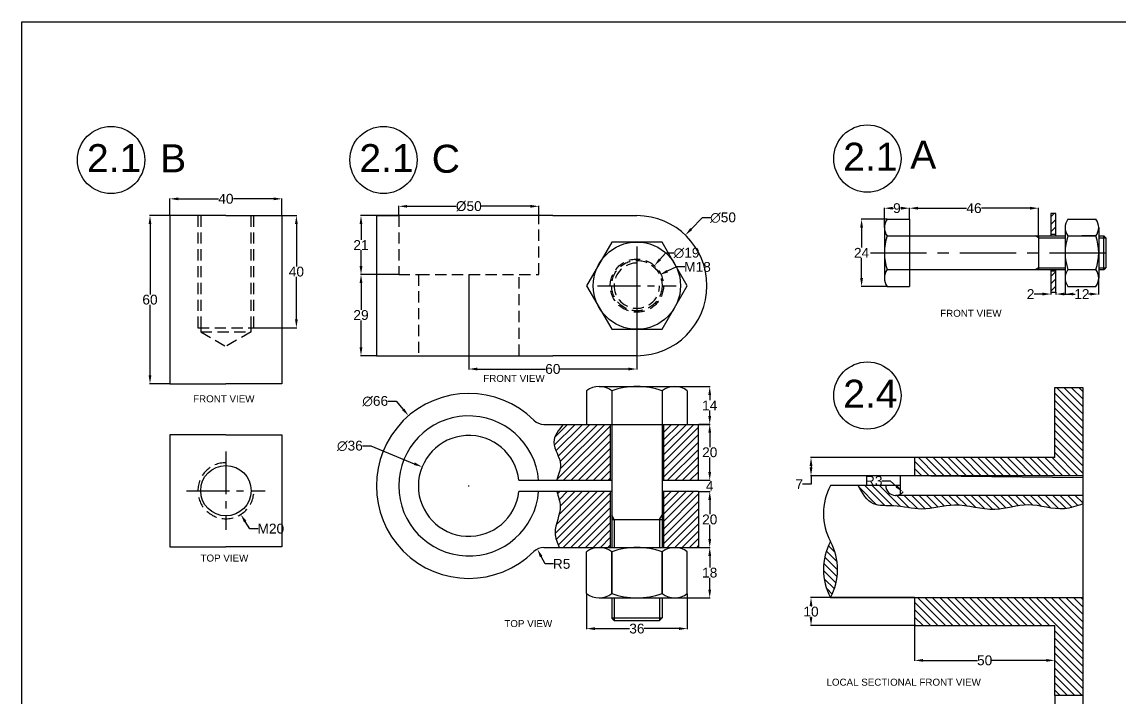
# Model space of a CAD drawing. Header units: inches. Extents: x 0 to 2841, y -1 to 568.
# Drawn here: x 1159.3 to 1550.9, y 223.2 to 464.3 of the extents above; entities that cross this region are included whole.
import ezdxf

# ---------------------------------------------------------------- set-up
doc = ezdxf.new("R2010")
doc.units = ezdxf.units.IN
doc.header["$LTSCALE"] = 8
doc.header["$MEASUREMENT"] = 0
for name, pattern in [('CENTER2', [28.575, 19.05, -3.175, 3.175, -3.175]), ('CENTERX2', [4, 2.5, -0.5, 0.5, -0.5]), ('DASHED', [0.75, 0.5, -0.25])]:
    doc.linetypes.add(name, pattern=pattern)
doc.styles.get("Standard").update_dxf_attribs({"font": 'arial.ttf'})
doc.dimstyles.get("Standard").update_dxf_attribs({"dimtxt": 3.5, "dimasz": 3, "dimexe": 0.18, "dimexo": 0.0625, "dimgap": 0.09, "dimtad": 0, "dimtih": 1, "dimtoh": 1, "dimdec": 0, "dimzin": 0, "dimdsep": 46, "dimtxsty": 'Standard', "dimcen": 0.09, "dimclrd": 3, "dimclre": 3, "dimclrt": 3, "dimadec": 0, "dimazin": 0, "dimtfac": 1, "dimtdec": 0, "dimtofl": 0, "dimtmove": 0, "dimatfit": 3, "dimfxl": 1, "dimtolj": 1, "dimtzin": 0, "dimarcsym": 0})
pattern_1 = [(135, (-341.2384, 26.4463), (-1.3258252, -1.3258252), [])]

# ---------------------------------------------------------------- blocks, each defined once
blk = doc.blocks.new('*D142')
at = {"color": 3, "linetype": 'Continuous', "lineweight": -2, "transparency": 16777216}
for p, q in [((1468.05, 393.82), (1458.77, 393.82)), ((1458.95, 390.82), (1458.95, 383.67)), ((1458.95, 372.82), (1458.95, 379.98)), ((1468.05, 369.82), (1458.77, 369.82))]:
    blk.add_line(p, q, dxfattribs=at)
at = {"color": 3, "linetype": 'Continuous', "transparency": 16777216}
for points in [[(1458.45, 390.82), (1459.45, 390.82), (1458.95, 393.82)], [(1458.45, 372.82), (1459.45, 372.82), (1458.95, 369.82)]]:
    blk.add_solid(points, dxfattribs=at)
at = {"layer": 'Defpoints', "color": 0, "linetype": 'Continuous', "transparency": 16777216}
for p in [(1468.11, 393.82), (1458.95, 369.82), (1468.11, 369.82)]:
    blk.add_point(p, dxfattribs=at)
at = {"color": 3, "linetype": 'Continuous', "transparency": 16777216, "insert": (1458.95, 381.82), "char_height": 3.5, "attachment_point": 5}
blk.add_mtext('\\A1;24', dxfattribs=at)
blk = doc.blocks.new('*D143')
at = {"color": 3, "linetype": 'Continuous', "lineweight": -2, "transparency": 16777216}
for p, q in [((1467.08, 390.89), (1467.08, 397.93)), ((1470.08, 397.75), (1470.34, 397.75)), ((1473.08, 397.75), (1472.82, 397.75)), ((1476.08, 393.89), (1476.08, 397.93))]:
    blk.add_line(p, q, dxfattribs=at)
at = {"color": 3, "linetype": 'Continuous', "transparency": 16777216}
for points in [[(1470.08, 398.25), (1470.08, 397.25), (1467.08, 397.75)], [(1473.08, 398.25), (1473.08, 397.25), (1476.08, 397.75)]]:
    blk.add_solid(points, dxfattribs=at)
at = {"layer": 'Defpoints', "color": 0, "linetype": 'Continuous', "transparency": 16777216}
for p in [(1476.08, 397.75), (1476.08, 393.82), (1467.08, 390.82)]:
    blk.add_point(p, dxfattribs=at)
at = {"color": 3, "linetype": 'Continuous', "transparency": 16777216, "insert": (1471.58, 397.75), "char_height": 3.5, "attachment_point": 5}
blk.add_mtext('\\A1;9', dxfattribs=at)
blk = doc.blocks.new('*D144')
at = {"color": 3, "linetype": 'Continuous', "lineweight": -2, "transparency": 16777216}
for p, q in [((1476.08, 393.89), (1476.08, 397.93)), ((1479.08, 397.75), (1496.41, 397.75)), ((1519.08, 397.75), (1501.75, 397.75)), ((1522.08, 387.89), (1522.08, 397.93))]:
    blk.add_line(p, q, dxfattribs=at)
at = {"color": 3, "linetype": 'Continuous', "transparency": 16777216}
for points in [[(1479.08, 398.25), (1479.08, 397.25), (1476.08, 397.75)], [(1519.08, 398.25), (1519.08, 397.25), (1522.08, 397.75)]]:
    blk.add_solid(points, dxfattribs=at)
at = {"layer": 'Defpoints', "color": 0, "linetype": 'Continuous', "transparency": 16777216}
for p in [(1522.08, 397.75), (1476.08, 393.82), (1522.08, 387.82)]:
    blk.add_point(p, dxfattribs=at)
at = {"color": 3, "linetype": 'Continuous', "transparency": 16777216, "insert": (1499.08, 397.75), "char_height": 3.5, "attachment_point": 5}
blk.add_mtext('\\A1;46', dxfattribs=at)
blk = doc.blocks.new('*D148')
at = {"color": 3, "linetype": 'Continuous', "lineweight": -2, "transparency": 16777216}
for p, q in [((1212.05, 395.15), (1212.05, 401.27)), ((1215.05, 401.09), (1229.38, 401.09)), ((1249.05, 401.09), (1234.71, 401.09)), ((1252.05, 395.15), (1252.05, 401.27))]:
    blk.add_line(p, q, dxfattribs=at)
at = {"color": 3, "linetype": 'Continuous', "transparency": 16777216}
for points in [[(1215.05, 401.59), (1215.05, 400.59), (1212.05, 401.09)], [(1249.05, 401.59), (1249.05, 400.59), (1252.05, 401.09)]]:
    blk.add_solid(points, dxfattribs=at)
at = {"layer": 'Defpoints', "color": 0, "linetype": 'Continuous', "transparency": 16777216}
for p in [(1252.05, 401.09), (1212.05, 395.09), (1252.05, 395.09)]:
    blk.add_point(p, dxfattribs=at)
at = {"color": 3, "linetype": 'Continuous', "transparency": 16777216, "insert": (1232.05, 401.09), "char_height": 3.5, "attachment_point": 5}
blk.add_mtext('\\A1;40', dxfattribs=at)
blk = doc.blocks.new('*D149')
at = {"color": 3, "linetype": 'Continuous', "lineweight": -2, "transparency": 16777216}
for p, q in [((1211.98, 395.09), (1204.78, 395.09)), ((1204.96, 392.09), (1204.96, 366.97)), ((1204.96, 338.09), (1204.96, 363.21)), ((1211.98, 335.09), (1204.78, 335.09))]:
    blk.add_line(p, q, dxfattribs=at)
at = {"color": 3, "linetype": 'Continuous', "transparency": 16777216}
for points in [[(1204.46, 392.09), (1205.46, 392.09), (1204.96, 395.09)], [(1204.46, 338.09), (1205.46, 338.09), (1204.96, 335.09)]]:
    blk.add_solid(points, dxfattribs=at)
at = {"layer": 'Defpoints', "color": 0, "linetype": 'Continuous', "transparency": 16777216}
for p in [(1212.05, 395.09), (1204.96, 335.09), (1212.05, 335.09)]:
    blk.add_point(p, dxfattribs=at)
at = {"color": 3, "linetype": 'Continuous', "transparency": 16777216, "insert": (1204.96, 365.09), "char_height": 3.5, "attachment_point": 5}
blk.add_mtext('\\A1;60', dxfattribs=at)
blk = doc.blocks.new('*D150')
at = {"color": 3, "linetype": 'Continuous', "lineweight": -2, "transparency": 16777216}
for p, q in [((1242.11, 395.09), (1257.39, 395.09)), ((1257.21, 392.09), (1257.21, 376.97)), ((1257.21, 358.09), (1257.21, 373.21)), ((1242.11, 355.09), (1257.39, 355.09))]:
    blk.add_line(p, q, dxfattribs=at)
at = {"color": 3, "linetype": 'Continuous', "transparency": 16777216}
for points in [[(1256.71, 392.09), (1257.71, 392.09), (1257.21, 395.09)], [(1256.71, 358.09), (1257.71, 358.09), (1257.21, 355.09)]]:
    blk.add_solid(points, dxfattribs=at)
at = {"layer": 'Defpoints', "color": 0, "linetype": 'Continuous', "transparency": 16777216}
for p in [(1242.05, 395.09), (1257.21, 395.09), (1242.05, 355.09)]:
    blk.add_point(p, dxfattribs=at)
at = {"color": 3, "linetype": 'Continuous', "transparency": 16777216, "insert": (1257.21, 375.09), "char_height": 3.5, "attachment_point": 5}
blk.add_mtext('\\A1;40', dxfattribs=at)
blk = doc.blocks.new('*D151')
at = {"color": 3, "linetype": 'Continuous', "lineweight": -2, "transparency": 16777216}
for p, q in [((1523.53, 367.09), (1520.53, 367.09)), ((1526.53, 367.76), (1526.53, 366.91)), ((1528.33, 367.76), (1528.33, 366.91)), ((1531.33, 367.09), (1534.33, 367.09))]:
    blk.add_line(p, q, dxfattribs=at)
at = {"color": 3, "linetype": 'Continuous', "transparency": 16777216}
for points in [[(1523.53, 367.59), (1523.53, 366.59), (1526.53, 367.09)], [(1531.33, 367.59), (1531.33, 366.59), (1528.33, 367.09)]]:
    blk.add_solid(points, dxfattribs=at)
at = {"layer": 'Defpoints', "color": 0, "linetype": 'Continuous', "transparency": 16777216}
for p in [(1526.53, 367.82), (1526.53, 367.09), (1528.33, 367.82)]:
    blk.add_point(p, dxfattribs=at)
at = {"color": 3, "linetype": 'Continuous', "transparency": 16777216, "insert": (1519.29, 367.09), "char_height": 3.5, "attachment_point": 5}
blk.add_mtext('\\A1;2', dxfattribs=at)
blk = doc.blocks.new('*D152')
at = {"color": 3, "linetype": 'Continuous', "lineweight": -2, "transparency": 16777216}
for p, q in [((1531.58, 372.76), (1531.58, 366.91)), ((1543.58, 372.76), (1543.58, 366.91)), ((1534.58, 367.09), (1535.17, 367.09)), ((1540.58, 367.09), (1540, 367.09))]:
    blk.add_line(p, q, dxfattribs=at)
at = {"color": 3, "linetype": 'Continuous', "transparency": 16777216}
for points in [[(1534.58, 367.59), (1534.58, 366.59), (1531.58, 367.09)], [(1540.58, 367.59), (1540.58, 366.59), (1543.58, 367.09)]]:
    blk.add_solid(points, dxfattribs=at)
at = {"layer": 'Defpoints', "color": 0, "linetype": 'Continuous', "transparency": 16777216}
for p in [(1531.58, 372.82), (1543.58, 372.82), (1543.58, 367.09)]:
    blk.add_point(p, dxfattribs=at)
at = {"color": 3, "linetype": 'Continuous', "transparency": 16777216, "insert": (1537.58, 367.09), "char_height": 3.5, "attachment_point": 5}
blk.add_mtext('\\A1;12', dxfattribs=at)
blk = doc.blocks.new('*D153')
at = {"color": 3, "linetype": 'Continuous', "lineweight": -2, "transparency": 16777216}
for p, q in [((1388.96, 381.75), (1386.99, 379.49)), ((1391.96, 381.75), (1388.96, 381.75)), ((1378.66, 370.09), (1378.84, 370.09)), ((1378.75, 370), (1378.75, 370.18))]:
    blk.add_line(p, q, dxfattribs=at)
at = {"color": 3, "linetype": 'Continuous', "transparency": 16777216}
blk.add_solid([(1386.61, 379.82), (1387.36, 379.16), (1385.01, 377.23)], dxfattribs=at)
at = {"layer": 'Defpoints', "color": 0, "linetype": 'Continuous', "transparency": 16777216}
for p in [(1385.01, 377.23), (1372.49, 362.94)]:
    blk.add_point(p, dxfattribs=at)
at = {"color": 3, "linetype": 'Continuous', "transparency": 16777216, "insert": (1396.47, 381.75), "char_height": 3.5, "attachment_point": 5}
blk.add_mtext('\\A1;∅19', dxfattribs=at)
blk = doc.blocks.new('*D154')
at = {"color": 3, "linetype": 'Continuous', "lineweight": -2, "transparency": 16777216}
for p, q in [((1392.84, 376.77), (1389.59, 375.23)), ((1395.84, 376.77), (1392.84, 376.77)), ((1378.66, 370.09), (1378.84, 370.09)), ((1378.75, 370), (1378.75, 370.18))]:
    blk.add_line(p, q, dxfattribs=at)
at = {"color": 3, "linetype": 'Continuous', "transparency": 16777216}
blk.add_solid([(1389.38, 375.68), (1389.81, 374.78), (1386.88, 373.94)], dxfattribs=at)
at = {"layer": 'Defpoints', "color": 0, "linetype": 'Continuous', "transparency": 16777216}
for p in [(1386.88, 373.94), (1370.62, 366.23)]:
    blk.add_point(p, dxfattribs=at)
at = {"color": 3, "linetype": 'Continuous', "transparency": 16777216, "insert": (1400.39, 376.77), "char_height": 3.5, "attachment_point": 5}
blk.add_mtext('\\A1;M18', dxfattribs=at)
blk = doc.blocks.new('*D155')
at = {"color": 3, "linetype": 'Continuous', "lineweight": -2, "transparency": 16777216}
for p, q in [((1289.84, 328.82), (1292.84, 328.82)), ((1292.84, 328.82), (1295.33, 325.92)), ((1318.66, 298.59), (1318.84, 298.59)), ((1318.75, 298.5), (1318.75, 298.68))]:
    blk.add_line(p, q, dxfattribs=at)
at = {"color": 3, "linetype": 'Continuous', "transparency": 16777216}
blk.add_solid([(1295.71, 326.25), (1294.95, 325.6), (1297.28, 323.65)], dxfattribs=at)
at = {"layer": 'Defpoints', "color": 0, "linetype": 'Continuous', "transparency": 16777216}
for p in [(1297.28, 323.65), (1340.22, 273.53)]:
    blk.add_point(p, dxfattribs=at)
at = {"color": 3, "linetype": 'Continuous', "transparency": 16777216, "insert": (1285.34, 328.82), "char_height": 3.5, "attachment_point": 5}
blk.add_mtext('\\A1;∅66', dxfattribs=at)
blk = doc.blocks.new('*D156')
at = {"color": 3, "linetype": 'Continuous', "lineweight": -2, "transparency": 16777216}
for p, q in [((1280.8, 312.86), (1283.8, 312.86)), ((1283.8, 312.86), (1299.31, 306.53)), ((1318.66, 298.59), (1318.84, 298.59)), ((1318.75, 298.5), (1318.75, 298.68))]:
    blk.add_line(p, q, dxfattribs=at)
at = {"color": 3, "linetype": 'Continuous', "transparency": 16777216}
blk.add_solid([(1299.5, 306.99), (1299.12, 306.06), (1302.09, 305.39)], dxfattribs=at)
at = {"layer": 'Defpoints', "color": 0, "linetype": 'Continuous', "transparency": 16777216}
for p in [(1302.09, 305.39), (1335.42, 291.78)]:
    blk.add_point(p, dxfattribs=at)
at = {"color": 3, "linetype": 'Continuous', "transparency": 16777216, "insert": (1276.3, 312.86), "char_height": 3.5, "attachment_point": 5}
blk.add_mtext('\\A1;∅36', dxfattribs=at)
blk = doc.blocks.new('*D157')
at = {"color": 3, "linetype": 'Continuous', "lineweight": -2, "transparency": 16777216}
for p, q in [((1360.75, 260.08), (1360.75, 247.45)), ((1396.75, 260.08), (1396.75, 247.45)), ((1363.75, 247.63), (1376.16, 247.63)), ((1393.75, 247.63), (1381.35, 247.63))]:
    blk.add_line(p, q, dxfattribs=at)
at = {"color": 3, "linetype": 'Continuous', "transparency": 16777216}
for points in [[(1363.75, 248.13), (1363.75, 247.13), (1360.75, 247.63)], [(1393.75, 248.13), (1393.75, 247.13), (1396.75, 247.63)]]:
    blk.add_solid(points, dxfattribs=at)
at = {"layer": 'Defpoints', "color": 0, "linetype": 'Continuous', "transparency": 16777216}
for p in [(1360.75, 260.15), (1396.75, 260.15), (1396.75, 247.63)]:
    blk.add_point(p, dxfattribs=at)
at = {"color": 3, "linetype": 'Continuous', "transparency": 16777216, "insert": (1378.75, 247.63), "char_height": 3.5, "attachment_point": 5}
blk.add_mtext('\\A1;36', dxfattribs=at)
blk = doc.blocks.new('*D158')
at = {"color": 3, "linetype": 'Continuous', "lineweight": -2, "transparency": 16777216}
for p, q in [((1392.31, 276.6), (1404.93, 276.6)), ((1404.75, 273.6), (1404.75, 269.48)), ((1404.75, 261.6), (1404.75, 265.73)), ((1392.31, 258.6), (1404.93, 258.6))]:
    blk.add_line(p, q, dxfattribs=at)
at = {"color": 3, "linetype": 'Continuous', "transparency": 16777216}
for points in [[(1404.25, 273.6), (1405.25, 273.6), (1404.75, 276.6)], [(1404.25, 261.6), (1405.25, 261.6), (1404.75, 258.6)]]:
    blk.add_solid(points, dxfattribs=at)
at = {"layer": 'Defpoints', "color": 0, "linetype": 'Continuous', "transparency": 16777216}
for p in [(1392.25, 276.6), (1404.75, 276.6), (1392.25, 258.6)]:
    blk.add_point(p, dxfattribs=at)
at = {"color": 3, "linetype": 'Continuous', "transparency": 16777216, "insert": (1404.75, 267.6), "char_height": 3.5, "attachment_point": 5}
blk.add_mtext('\\A1;18', dxfattribs=at)
blk = doc.blocks.new('*D159')
at = {"color": 3, "linetype": 'Continuous', "lineweight": -2, "transparency": 16777216}
for p, q in [((1400.81, 296.59), (1404.93, 296.59)), ((1404.75, 293.59), (1404.75, 288.47)), ((1404.75, 279.6), (1404.75, 284.72)), ((1400.81, 276.6), (1404.93, 276.6))]:
    blk.add_line(p, q, dxfattribs=at)
at = {"color": 3, "linetype": 'Continuous', "transparency": 16777216}
for points in [[(1404.25, 293.59), (1405.25, 293.59), (1404.75, 296.59)], [(1404.25, 279.6), (1405.25, 279.6), (1404.75, 276.6)]]:
    blk.add_solid(points, dxfattribs=at)
at = {"layer": 'Defpoints', "color": 0, "linetype": 'Continuous', "transparency": 16777216}
for p in [(1400.75, 296.59), (1400.75, 276.6), (1404.75, 276.6)]:
    blk.add_point(p, dxfattribs=at)
at = {"color": 3, "linetype": 'Continuous', "transparency": 16777216, "insert": (1404.75, 286.6), "char_height": 3.5, "attachment_point": 5}
blk.add_mtext('\\A1;20', dxfattribs=at)
blk = doc.blocks.new('*D160')
at = {"color": 3, "linetype": 'Continuous', "lineweight": -2, "transparency": 16777216}
for p, q in [((1400.81, 320.59), (1404.93, 320.59)), ((1404.75, 317.59), (1404.75, 312.47)), ((1404.75, 303.59), (1404.75, 308.71)), ((1400.81, 300.59), (1404.93, 300.59))]:
    blk.add_line(p, q, dxfattribs=at)
at = {"color": 3, "linetype": 'Continuous', "transparency": 16777216}
for points in [[(1404.25, 317.59), (1405.25, 317.59), (1404.75, 320.59)], [(1404.25, 303.59), (1405.25, 303.59), (1404.75, 300.59)]]:
    blk.add_solid(points, dxfattribs=at)
at = {"layer": 'Defpoints', "color": 0, "linetype": 'Continuous', "transparency": 16777216}
for p in [(1400.75, 320.59), (1404.75, 320.59), (1400.75, 300.59)]:
    blk.add_point(p, dxfattribs=at)
at = {"color": 3, "linetype": 'Continuous', "transparency": 16777216, "insert": (1404.75, 310.59), "char_height": 3.5, "attachment_point": 5}
blk.add_mtext('\\A1;20', dxfattribs=at)
blk = doc.blocks.new('*D161')
at = {"color": 3, "linetype": 'Continuous', "lineweight": -2, "transparency": 16777216}
for p, q in [((1392.31, 334.07), (1404.93, 334.07)), ((1404.75, 331.07), (1404.75, 329.17)), ((1404.75, 323.57), (1404.75, 325.48)), ((1396.81, 320.57), (1404.93, 320.57))]:
    blk.add_line(p, q, dxfattribs=at)
at = {"color": 3, "linetype": 'Continuous', "transparency": 16777216}
for points in [[(1404.25, 331.07), (1405.25, 331.07), (1404.75, 334.07)], [(1404.25, 323.57), (1405.25, 323.57), (1404.75, 320.57)]]:
    blk.add_solid(points, dxfattribs=at)
at = {"layer": 'Defpoints', "color": 0, "linetype": 'Continuous', "transparency": 16777216}
for p in [(1392.25, 334.07), (1396.75, 320.57), (1404.75, 320.57)]:
    blk.add_point(p, dxfattribs=at)
at = {"color": 3, "linetype": 'Continuous', "transparency": 16777216, "insert": (1404.75, 327.32), "char_height": 3.5, "attachment_point": 5}
blk.add_mtext('\\A1;14', dxfattribs=at)
blk = doc.blocks.new('*D162')
at = {"color": 3, "linetype": 'Continuous', "lineweight": -2, "transparency": 16777216}
for p, q in [((1293.75, 395.15), (1293.75, 398.61)), ((1296.75, 398.43), (1314.26, 398.43)), ((1340.75, 398.43), (1323.25, 398.43)), ((1343.75, 395.15), (1343.75, 398.61))]:
    blk.add_line(p, q, dxfattribs=at)
at = {"color": 3, "linetype": 'Continuous', "transparency": 16777216}
for points in [[(1296.75, 398.93), (1296.75, 397.93), (1293.75, 398.43)], [(1340.75, 398.93), (1340.75, 397.93), (1343.75, 398.43)]]:
    blk.add_solid(points, dxfattribs=at)
at = {"layer": 'Defpoints', "color": 0, "linetype": 'Continuous', "transparency": 16777216}
for p in [(1343.75, 398.43), (1293.75, 395.09), (1343.75, 395.09)]:
    blk.add_point(p, dxfattribs=at)
at = {"color": 3, "linetype": 'Continuous', "transparency": 16777216, "insert": (1318.75, 398.43), "char_height": 3.5, "attachment_point": 5}
blk.add_mtext('\\A1;%%C50', dxfattribs=at)
blk = doc.blocks.new('*D163')
at = {"color": 3, "linetype": 'Continuous', "lineweight": -2, "transparency": 16777216}
for p, q in [((1318.75, 374.03), (1318.75, 340.14)), ((1378.75, 370.03), (1378.75, 340.14)), ((1321.75, 340.32), (1346.15, 340.32)), ((1375.75, 340.32), (1351.35, 340.32))]:
    blk.add_line(p, q, dxfattribs=at)
at = {"color": 3, "linetype": 'Continuous', "transparency": 16777216}
for points in [[(1321.75, 340.82), (1321.75, 339.82), (1318.75, 340.32)], [(1375.75, 340.82), (1375.75, 339.82), (1378.75, 340.32)]]:
    blk.add_solid(points, dxfattribs=at)
at = {"layer": 'Defpoints', "color": 0, "linetype": 'Continuous', "transparency": 16777216}
for p in [(1318.75, 374.09), (1378.75, 370.09), (1318.75, 340.32)]:
    blk.add_point(p, dxfattribs=at)
at = {"color": 3, "linetype": 'Continuous', "transparency": 16777216, "insert": (1348.75, 340.32), "char_height": 3.5, "attachment_point": 5}
blk.add_mtext('\\A1;60', dxfattribs=at)
blk = doc.blocks.new('*D164')
at = {"color": 3, "linetype": 'Continuous', "lineweight": -2, "transparency": 16777216}
for p, q in [((1402.02, 394.35), (1398.13, 390.3)), ((1405.02, 394.35), (1402.02, 394.35)), ((1378.66, 370.09), (1378.84, 370.09)), ((1378.75, 370), (1378.75, 370.18))]:
    blk.add_line(p, q, dxfattribs=at)
at = {"color": 3, "linetype": 'Continuous', "transparency": 16777216}
blk.add_solid([(1397.77, 390.64), (1398.49, 389.95), (1396.05, 388.13)], dxfattribs=at)
at = {"layer": 'Defpoints', "color": 0, "linetype": 'Continuous', "transparency": 16777216}
for p in [(1396.05, 388.13), (1361.45, 352.05)]:
    blk.add_point(p, dxfattribs=at)
at = {"color": 3, "linetype": 'Continuous', "transparency": 16777216, "insert": (1409.51, 394.35), "char_height": 3.5, "attachment_point": 5}
blk.add_mtext('\\A1;∅50', dxfattribs=at)
blk = doc.blocks.new('*D165')
at = {"color": 3, "linetype": 'Continuous', "lineweight": -2, "transparency": 16777216}
for p, q in [((1293.69, 395.09), (1280.1, 395.09)), ((1280.28, 392.09), (1280.28, 386.44)), ((1280.28, 377.09), (1280.28, 382.74)), ((1293.69, 374.09), (1280.1, 374.09))]:
    blk.add_line(p, q, dxfattribs=at)
at = {"color": 3, "linetype": 'Continuous', "transparency": 16777216}
for points in [[(1279.78, 392.09), (1280.78, 392.09), (1280.28, 395.09)], [(1279.78, 377.09), (1280.78, 377.09), (1280.28, 374.09)]]:
    blk.add_solid(points, dxfattribs=at)
at = {"layer": 'Defpoints', "color": 0, "linetype": 'Continuous', "transparency": 16777216}
for p in [(1293.75, 395.09), (1280.28, 374.09), (1293.75, 374.09)]:
    blk.add_point(p, dxfattribs=at)
at = {"color": 3, "linetype": 'Continuous', "transparency": 16777216, "insert": (1280.28, 384.59), "char_height": 3.5, "attachment_point": 5}
blk.add_mtext('\\A1;21', dxfattribs=at)
blk = doc.blocks.new('*D166')
at = {"color": 3, "linetype": 'Continuous', "lineweight": -2, "transparency": 16777216}
for p, q in [((1285.69, 374.09), (1280.1, 374.09)), ((1280.28, 371.09), (1280.28, 361.47)), ((1280.28, 348.09), (1280.28, 357.71)), ((1285.69, 345.09), (1280.1, 345.09))]:
    blk.add_line(p, q, dxfattribs=at)
at = {"color": 3, "linetype": 'Continuous', "transparency": 16777216}
for points in [[(1279.78, 371.09), (1280.78, 371.09), (1280.28, 374.09)], [(1279.78, 348.09), (1280.78, 348.09), (1280.28, 345.09)]]:
    blk.add_solid(points, dxfattribs=at)
at = {"layer": 'Defpoints', "color": 0, "linetype": 'Continuous', "transparency": 16777216}
for p in [(1280.28, 374.09), (1285.75, 374.09), (1285.75, 345.09)]:
    blk.add_point(p, dxfattribs=at)
at = {"color": 3, "linetype": 'Continuous', "transparency": 16777216, "insert": (1280.28, 359.59), "char_height": 3.5, "attachment_point": 5}
blk.add_mtext('\\A1;29', dxfattribs=at)
blk = doc.blocks.new('*D167')
at = {"color": 3, "linetype": 'Continuous', "lineweight": -2, "transparency": 16777216}
for p, q in [((1345.97, 270.72), (1344.58, 273.38)), ((1348.97, 270.72), (1345.97, 270.72))]:
    blk.add_line(p, q, dxfattribs=at)
at = {"color": 3, "linetype": 'Continuous', "transparency": 16777216}
blk.add_solid([(1345.03, 273.61), (1344.14, 273.15), (1343.2, 276.04)], dxfattribs=at)
at = {"layer": 'Defpoints', "color": 0, "linetype": 'Continuous', "transparency": 16777216}
for p in [(1343.2, 276.04), (1345.5, 271.6)]:
    blk.add_point(p, dxfattribs=at)
at = {"color": 3, "linetype": 'Continuous', "transparency": 16777216, "insert": (1351.89, 270.72), "char_height": 3.5, "attachment_point": 5}
blk.add_mtext('\\A1;R5', dxfattribs=at)
blk = doc.blocks.new('*D168')
at = {"color": 3, "linetype": 'Continuous', "lineweight": -2, "transparency": 16777216}
for p, q in [((1231.96, 296.88), (1232.14, 296.88)), ((1232.05, 296.79), (1232.05, 296.97)), ((1240.54, 283.32), (1238.95, 285.86)), ((1243.54, 283.32), (1240.54, 283.32))]:
    blk.add_line(p, q, dxfattribs=at)
at = {"color": 3, "linetype": 'Continuous', "transparency": 16777216}
blk.add_solid([(1239.37, 286.12), (1238.52, 285.59), (1237.36, 288.4)], dxfattribs=at)
at = {"layer": 'Defpoints', "color": 0, "linetype": 'Continuous', "transparency": 16777216}
for p in [(1232.05, 296.88), (1237.36, 288.4)]:
    blk.add_point(p, dxfattribs=at)
at = {"color": 3, "linetype": 'Continuous', "transparency": 16777216, "insert": (1248.09, 283.32), "char_height": 3.5, "attachment_point": 5}
blk.add_mtext('\\A1;M20', dxfattribs=at)
blk = doc.blocks.new('*D169')
at = {"color": 3, "linetype": 'Continuous', "lineweight": -2, "transparency": 16777216}
for p, q in [((1404.75, 303.59), (1404.75, 306.59)), ((1400.81, 300.59), (1404.93, 300.59)), ((1400.81, 296.59), (1404.93, 296.59)), ((1404.75, 293.59), (1404.75, 290.59))]:
    blk.add_line(p, q, dxfattribs=at)
at = {"color": 3, "linetype": 'Continuous', "transparency": 16777216}
for points in [[(1404.25, 303.59), (1405.25, 303.59), (1404.75, 300.59)], [(1404.25, 293.59), (1405.25, 293.59), (1404.75, 296.59)]]:
    blk.add_solid(points, dxfattribs=at)
at = {"layer": 'Defpoints', "color": 0, "linetype": 'Continuous', "transparency": 16777216}
for p in [(1400.75, 300.59), (1404.75, 300.59), (1400.75, 296.59)]:
    blk.add_point(p, dxfattribs=at)
at = {"color": 3, "linetype": 'Continuous', "transparency": 16777216, "insert": (1404.75, 298.59), "char_height": 3.5, "attachment_point": 5}
blk.add_mtext('\\A1;4', dxfattribs=at)
blk = doc.blocks.new('*D199')
at = {"color": 3, "linetype": 'Continuous', "lineweight": -2, "transparency": 16777216}
for p, q in [((1477.82, 308.71), (1440.73, 308.71)), ((1440.91, 305.71), (1440.91, 305.21)), ((1477.82, 302.21), (1440.73, 302.21)), ((1440.91, 302.21), (1440.91, 299.21)), ((1440.91, 299.21), (1437.91, 299.21))]:
    blk.add_line(p, q, dxfattribs=at)
at = {"color": 3, "linetype": 'Continuous', "transparency": 16777216}
for points in [[(1440.41, 305.71), (1441.41, 305.71), (1440.91, 308.71)], [(1440.41, 305.21), (1441.41, 305.21), (1440.91, 302.21)]]:
    blk.add_solid(points, dxfattribs=at)
at = {"layer": 'Defpoints', "color": 0, "linetype": 'Continuous', "transparency": 16777216}
for p in [(1477.88, 308.71), (1440.91, 302.21), (1477.88, 302.21)]:
    blk.add_point(p, dxfattribs=at)
at = {"color": 3, "linetype": 'Continuous', "transparency": 16777216, "insert": (1436.69, 299.21), "char_height": 3.5, "attachment_point": 5}
blk.add_mtext('\\A1;7', dxfattribs=at)
blk = doc.blocks.new('*D200')
at = {"color": 3, "linetype": 'Continuous', "lineweight": -2, "transparency": 16777216}
for p, q in [((1477.82, 258.71), (1440.73, 258.71)), ((1440.91, 255.71), (1440.91, 255.59)), ((1440.91, 251.71), (1440.91, 251.84)), ((1477.82, 248.71), (1440.73, 248.71))]:
    blk.add_line(p, q, dxfattribs=at)
at = {"color": 3, "linetype": 'Continuous', "transparency": 16777216}
for points in [[(1440.41, 255.71), (1441.41, 255.71), (1440.91, 258.71)], [(1440.41, 251.71), (1441.41, 251.71), (1440.91, 248.71)]]:
    blk.add_solid(points, dxfattribs=at)
at = {"layer": 'Defpoints', "color": 0, "linetype": 'Continuous', "transparency": 16777216}
for p in [(1440.91, 258.71), (1477.88, 258.71), (1477.88, 248.71)]:
    blk.add_point(p, dxfattribs=at)
at = {"color": 3, "linetype": 'Continuous', "transparency": 16777216, "insert": (1440.91, 253.71), "char_height": 3.5, "attachment_point": 5}
blk.add_mtext('\\A1;10', dxfattribs=at)
blk = doc.blocks.new('*D201')
at = {"color": 3, "linetype": 'Continuous', "lineweight": -2, "transparency": 16777216}
for p, q in [((1477.88, 248.65), (1477.88, 236.11)), ((1480.88, 236.29), (1500.29, 236.29)), ((1524.88, 236.29), (1505.47, 236.29)), ((1527.88, 223.78), (1527.88, 236.47))]:
    blk.add_line(p, q, dxfattribs=at)
at = {"color": 3, "linetype": 'Continuous', "transparency": 16777216}
for points in [[(1480.88, 236.79), (1480.88, 235.79), (1477.88, 236.29)], [(1524.88, 236.79), (1524.88, 235.79), (1527.88, 236.29)]]:
    blk.add_solid(points, dxfattribs=at)
at = {"layer": 'Defpoints', "color": 0, "linetype": 'Continuous', "transparency": 16777216}
for p in [(1477.88, 248.71), (1527.88, 236.29), (1527.88, 223.71)]:
    blk.add_point(p, dxfattribs=at)
at = {"color": 3, "linetype": 'Continuous', "transparency": 16777216, "insert": (1502.88, 236.29), "char_height": 3.5, "attachment_point": 5}
blk.add_mtext('\\A1;50', dxfattribs=at)
blk = doc.blocks.new('*D202')
at = {"color": 3, "linetype": 'Continuous', "lineweight": -2, "transparency": 16777216}
for p, q in [((1527.88, 223.65), (1527.88, 218.1)), ((1537.88, 223.65), (1537.88, 218.1)), ((1527.88, 218.28), (1524.88, 218.28)), ((1534.88, 218.28), (1530.88, 218.28))]:
    blk.add_line(p, q, dxfattribs=at)
at = {"color": 3, "linetype": 'Continuous', "transparency": 16777216}
for points in [[(1530.88, 218.78), (1530.88, 217.78), (1527.88, 218.28)], [(1534.88, 218.78), (1534.88, 217.78), (1537.88, 218.28)]]:
    blk.add_solid(points, dxfattribs=at)
at = {"layer": 'Defpoints', "color": 0, "linetype": 'Continuous', "transparency": 16777216}
for p in [(1527.88, 223.71), (1537.88, 223.71), (1527.88, 218.28)]:
    blk.add_point(p, dxfattribs=at)
at = {"color": 3, "linetype": 'Continuous', "transparency": 16777216, "insert": (1522.45, 218.28), "char_height": 3.5, "attachment_point": 5}
blk.add_mtext('\\A1;10', dxfattribs=at)
blk = doc.blocks.new('*D211')
at = {"color": 3, "linetype": 'Continuous', "lineweight": -2, "transparency": 16777216}
for p, q in [((1466.2, 300.37), (1469.2, 300.37)), ((1469.2, 300.37), (1471.45, 298.38))]:
    blk.add_line(p, q, dxfattribs=at)
blk.add_arc((1471.08, 298.71), 3.5, 271.0231, 321.5597, dxfattribs=at)
at = {"color": 3, "linetype": 'Continuous', "transparency": 16777216}
blk.add_solid([(1471.79, 298.76), (1471.12, 298.01), (1473.71, 296.4)], dxfattribs=at)
at = {"layer": 'Defpoints', "color": 0, "linetype": 'Continuous', "transparency": 16777216}
for p in [(1471.08, 298.71), (1473.71, 296.4)]:
    blk.add_point(p, dxfattribs=at)
at = {"color": 3, "linetype": 'Continuous', "transparency": 16777216, "insert": (1463.29, 300.37), "char_height": 3.5, "attachment_point": 5}
blk.add_mtext('\\A1;R3', dxfattribs=at)

msp = doc.modelspace()

# ---------------------------------------------------------------- hatches: boundary and pattern name
at = {"linetype": 'Continuous'}
h = msp.add_hatch(dxfattribs=at)
h.set_pattern_fill('ANSI31', color=3, scale=15)
h.set_pattern_definition([(45, (129.456, 10.4617), (-1.3258252, 1.3258252), [])])
h.paths.add_polyline_path([(1528.334, 395.823), (1526.534, 395.823), (1526.534, 388.323), (1528.334, 388.323)])
h.paths.add_polyline_path([(1528.334, 375.323), (1526.534, 375.323), (1526.534, 367.823), (1528.334, 367.823)])
h = msp.add_hatch(dxfattribs=at)
h.set_pattern_fill('ANSI31', color=3, scale=15, angle=90)
h.set_pattern_definition(pattern_1)
edge = h.paths.add_edge_path()
edge.add_line((1467.58, 298.714), (1457.759, 298.714))
edge.add_spline(control_points=[(1457.759, 298.714), (1459.293, 296.003), (1462.135, 290.981), (1471.572, 292.013), (1480.88, 289.187), (1493.031, 293.307), (1505.745, 288.481), (1518.719, 293.447), (1529.387, 289.127), (1535.71, 291.374), (1537.881, 292.146)], knot_values=[0, 0, 0, 0, 8.4712371, 15.6934354, 25.7514355, 37.5605213, 52.0957356, 64.1003359, 77.0580047, 83.8322064, 83.8322064, 83.8322064, 83.8322064], degree=3, periodic=0)
edge.add_line((1537.881, 292.146), (1537.881, 295.214))
edge.add_line((1537.881, 295.214), (1477.881, 295.214))
edge.add_line((1477.881, 295.214), (1471.08, 295.214))
edge.add_arc((1471.08, 298.714), 3.5, 180, 270, ccw=False)
h.paths.add_polyline_path([(1537.881, 333.714), (1527.881, 333.714), (1527.881, 308.714), (1477.881, 308.714), (1477.881, 302.214), (1537.881, 302.214)])
h.paths.add_polyline_path([(1537.881, 258.714), (1477.881, 258.714), (1477.881, 248.714), (1527.881, 248.714), (1527.881, 223.714), (1537.881, 223.714)])
h = msp.add_hatch(dxfattribs=at)
h.set_pattern_fill('ANSI31', color=3, scale=15)
h.set_pattern_definition([(45, (-158.8974, 83.0925), (-1.3258252, 1.3258252), [])])
edge = h.paths.add_edge_path()
edge.add_line((1369.251, 320.574), (1360.751, 320.574))
edge.add_line((1360.751, 320.574), (1352.451, 320.574))
edge.add_spline(control_points=[(1352.451, 320.574), (1350.768, 318.483), (1347.135, 313.968), (1352.947, 307.015), (1350.618, 302.446), (1350.161, 300.589)], knot_values=[0, 0, 0, 0, 7.2229052, 15.5981108, 21.3041376, 21.3041376, 21.3041376, 21.3041376], degree=3, periodic=0)
edge.add_line((1350.161, 300.589), (1369.251, 300.589))
edge.add_line((1369.251, 300.589), (1369.251, 320.574))
h.paths.add_polyline_path([(1400.751, 320.574), (1388.251, 320.574), (1388.251, 300.589), (1400.751, 300.589)])
h.paths.add_polyline_path([(1400.751, 296.589), (1388.251, 296.589), (1388.251, 276.603), (1392.251, 276.603), (1400.751, 276.603)])
edge = h.paths.add_edge_path()
edge.add_line((1369.251, 296.589), (1350.209, 296.589))
edge.add_spline(control_points=[(1350.209, 296.589), (1350.616, 294.831), (1352.573, 289.901), (1348.382, 283.167), (1350.316, 278.342), (1351.013, 276.603)], knot_values=[25.386719, 25.386719, 25.386719, 25.386719, 30.7523964, 40.3837819, 45.8142674, 45.8142674, 45.8142674, 45.8142674], degree=3, periodic=0)
edge.add_line((1351.013, 276.603), (1369.251, 276.603))
edge.add_line((1369.251, 276.603), (1369.251, 296.589))
h = msp.add_hatch(dxfattribs=at)
h.set_pattern_fill('ANSI31', color=3, scale=15, angle=90)
h.set_pattern_definition(pattern_1)
h.paths.add_polyline_path([(1447.881, 278.714, 0.25), (1447.881, 258.714, 0.25)])

# ---------------------------------------------------------------- linework, layer by layer
for p, q in [((1528.334, 395.823), (1526.534, 395.823)), ((1526.534, 395.823), (1526.534, 387.823)), ((1528.334, 387.823), (1528.334, 395.823)), ((1232.046, 395.089), (1212.046, 395.089)), ((1212.046, 395.089), (1212.046, 335.089)), ((1232.046, 395.089), (1252.046, 395.089)), ((1252.046, 395.089), (1252.046, 335.089)), ((1285.751, 395.089), (1285.751, 345.089)), ((1285.751, 395.089), (1293.751, 395.089)), ((1346.549, 395.089), (1285.751, 395.089)), ((1348.751, 395.089), (1346.549, 395.089)), ((1348.751, 395.089), (1378.751, 395.089)), ((1468.108, 393.823), (1476.079, 393.823)), ((1476.079, 393.823), (1476.079, 369.823)), ((1532.613, 393.823), (1542.554, 393.823)), ((1467.079, 390.823), (1467.079, 372.823)), ((1468.108, 387.823), (1531.584, 387.823)), ((1522.079, 387.223), (1521.04, 387.823)), ((1522.079, 387.823), (1522.079, 375.823)), ((1528.334, 388.323), (1526.534, 388.323)), ((1531.584, 390.823), (1531.584, 372.823)), ((1532.613, 387.823), (1542.554, 387.823)), ((1532.613, 387.823), (1542.554, 387.823)), ((1542.554, 387.823), (1537.584, 387.823)), ((1543.584, 390.823), (1543.584, 372.823)), ((1543.584, 387.823), (1545.479, 387.823)), ((1545.479, 387.823), (1546.079, 387.223)), ((1545.479, 375.823), (1545.479, 387.823)), ((1522.079, 387.223), (1531.584, 387.223)), ((1543.584, 387.223), (1546.079, 387.223)), ((1546.079, 387.223), (1546.079, 376.423)), ((1522.079, 376.423), (1521.04, 375.823)), ((1522.079, 376.423), (1531.584, 376.423)), ((1543.584, 376.423), (1546.079, 376.423)), ((1545.479, 375.823), (1546.079, 376.423)), ((1468.108, 375.823), (1531.584, 375.823)), ((1526.534, 375.823), (1526.534, 367.823)), ((1528.334, 375.323), (1526.534, 375.323)), ((1528.334, 367.823), (1528.334, 375.823)), ((1532.613, 375.823), (1542.554, 375.823)), ((1532.613, 375.823), (1542.554, 375.823)), ((1543.584, 375.823), (1545.479, 375.823)), ((1468.108, 369.823), (1476.079, 369.823)), ((1532.613, 369.823), (1542.554, 369.823)), ((1526.534, 367.823), (1528.334, 367.823)), ((1285.751, 345.089), (1346.549, 345.089)), ((1300.751, 345.089), (1336.751, 345.089)), ((1346.549, 345.089), (1348.751, 345.089)), ((1378.751, 345.089), (1348.751, 345.089)), ((1212.046, 335.089), (1232.046, 335.089)), ((1252.046, 335.089), (1232.046, 335.089)), ((1365.251, 334.074), (1392.251, 334.074)), ((1527.881, 333.714), (1537.881, 333.714)), ((1527.881, 308.714), (1527.881, 333.714)), ((1537.881, 333.714), (1537.881, 223.714)), ((1360.751, 332.53), (1360.751, 320.574)), ((1369.751, 332.53), (1369.751, 276.603)), ((1387.751, 332.53), (1387.751, 276.603)), ((1396.751, 332.53), (1396.751, 320.574)), ((1345.505, 320.574), (1346.549, 320.574)), ((1346.549, 320.574), (1400.736, 320.574)), ((1360.751, 320.574), (1396.751, 320.574)), ((1369.251, 320.574), (1369.251, 300.589)), ((1388.251, 320.574), (1388.251, 300.589)), ((1400.751, 300.589), (1400.751, 320.589)), ((1212.046, 316.876), (1212.046, 276.876)), ((1232.046, 316.876), (1212.046, 316.876)), ((1232.046, 316.876), (1252.046, 316.876)), ((1252.046, 316.876), (1252.046, 276.876)), ((1527.881, 308.714), (1477.881, 308.714)), ((1477.881, 308.714), (1477.881, 302.214)), ((1472.881, 302.264), (1537.881, 301.614)), ((1472.881, 295.214), (1472.881, 302.264)), ((1537.881, 302.214), (1477.881, 302.214)), ((1336.639, 300.589), (1346.549, 300.589)), ((1346.549, 300.589), (1369.751, 300.589)), ((1387.751, 300.589), (1400.751, 300.589)), ((1472.881, 298.714), (1447.881, 298.714)), ((1346.549, 296.589), (1336.639, 296.589)), ((1369.751, 296.589), (1346.549, 296.589)), ((1369.251, 296.589), (1369.251, 276.603)), ((1400.751, 296.589), (1387.751, 296.589)), ((1388.251, 296.589), (1388.251, 276.603)), ((1400.751, 296.589), (1400.751, 276.589)), ((1477.881, 295.214), (1471.08, 295.214)), ((1537.881, 295.214), (1477.881, 295.214)), ((1370.651, 286.574), (1369.751, 288.133)), ((1369.751, 286.574), (1387.751, 286.574)), ((1370.651, 286.574), (1370.651, 276.603)), ((1386.851, 286.574), (1387.751, 288.133)), ((1386.851, 286.574), (1386.851, 276.603)), ((1212.046, 276.876), (1232.046, 276.876)), ((1252.046, 276.876), (1232.046, 276.876)), ((1345.505, 276.603), (1346.549, 276.603)), ((1346.549, 276.603), (1400.736, 276.603)), ((1360.751, 260.147), (1360.751, 275.059)), ((1365.251, 276.603), (1392.251, 276.603)), ((1369.751, 260.147), (1369.751, 275.059)), ((1369.751, 275.059), (1369.751, 260.147)), ((1387.751, 260.147), (1387.751, 275.059)), ((1387.751, 275.059), (1387.751, 260.147)), ((1396.751, 260.147), (1396.751, 275.059)), ((1365.251, 258.603), (1392.251, 258.603)), ((1369.751, 258.603), (1369.751, 251.474)), ((1370.651, 258.603), (1370.651, 250.574)), ((1386.851, 258.603), (1386.851, 250.574)), ((1387.751, 258.603), (1387.751, 251.474)), ((1447.881, 258.714), (1477.881, 258.714)), ((1477.881, 258.714), (1537.881, 258.714)), ((1477.881, 258.714), (1477.881, 248.714)), ((1370.651, 250.574), (1369.751, 251.474)), ((1369.751, 251.474), (1387.751, 251.474)), ((1386.851, 250.574), (1387.751, 251.474)), ((1370.651, 250.574), (1386.851, 250.574)), ((1477.881, 248.714), (1527.881, 248.714)), ((1527.881, 223.714), (1527.881, 248.714)), ((1537.881, 223.714), (1527.881, 223.714))]:
    msp.add_line(p, q, dxfattribs=at)
at = {"linetype": 'DASHED'}
for p, q in [((1222.046, 395.089), (1222.046, 355.089)), ((1223.046, 395.089), (1223.046, 355.089)), ((1241.046, 355.089), (1241.046, 395.089)), ((1242.046, 355.089), (1242.046, 395.089)), ((1293.751, 395.089), (1293.751, 374.089)), ((1343.751, 374.089), (1343.751, 395.089)), ((1293.751, 374.089), (1300.751, 374.089)), ((1300.751, 374.089), (1300.751, 345.089)), ((1300.751, 374.089), (1336.751, 374.089)), ((1336.751, 345.089), (1336.751, 374.089)), ((1336.751, 374.089), (1343.751, 374.089)), ((1222.046, 355.089), (1242.046, 355.089)), ((1223.046, 355.089), (1223.046, 353.589)), ((1223.046, 353.589), (1232.046, 348.392)), ((1223.046, 353.589), (1241.046, 353.589)), ((1241.046, 353.589), (1232.046, 348.392)), ((1241.046, 353.589), (1241.046, 355.089))]:
    msp.add_line(p, q, dxfattribs=at)
at = {"linetype": 'CENTER2', "ltscale": 0.1}
for p, q in [((1378.751, 384.089), (1378.751, 356.089)), ((1364.751, 370.089), (1392.751, 370.089)), ((1232.046, 310.876), (1232.046, 282.876)), ((1218.046, 296.876), (1246.046, 296.876))]:
    msp.add_line(p, q, dxfattribs=at)
at = {"linetype": 'CENTERX2'}
msp.add_line((1462.079, 381.823), (1549.716, 381.823), dxfattribs=at)
at = {"linetype": 'Continuous'}
for points in [[(1159.25, 464.256), (1898.038, 464.256), (1898.038, 0), (1159.25, 0)], [(1369.751, 385.677), (1360.751, 370.089), (1369.751, 354.5), (1387.751, 354.5), (1396.751, 370.089), (1387.751, 385.677)]]:
    msp.add_lwpolyline(points, close=True, dxfattribs=at)
for centre, radius in [((1191.072, 414.967), 12), ((1288.314, 414.967), 12), ((1461.025, 415.467), 12), ((1378.751, 370.089), 15.588), ((1461.025, 330.85), 12), ((1232.046, 296.876), 9)]:
    msp.add_circle(centre, radius, dxfattribs=at)
at = {"linetype": 'DASHED'}
for radius in [9.5, 9]:
    msp.add_circle((1378.751, 370.089), radius, dxfattribs=at)
at = {"linetype": 'Continuous'}
for centre, radius, start, end in [((1378.751, 370.089), 25, 270, 90), ((1471.965, 390.823), 4.886, 142.12112, 217.87888), ((1536.47, 390.823), 4.886, 142.12112, 217.87888), ((1538.698, 390.823), 4.886, 322.12112, 37.87888), ((1485.079, 381.823), 18, 160.52878, 199.47122), ((1549.584, 381.823), 18, 160.52878, 199.47122), ((1525.584, 381.823), 18, 340.52878, 19.47122), ((1471.965, 372.823), 4.886, 142.12112, 217.87888), ((1536.47, 372.823), 4.886, 142.12112, 217.87888), ((1538.698, 372.823), 4.886, 322.12112, 37.87888), ((1365.251, 326.745), 7.329, 52.12112, 127.87888), ((1378.751, 307.074), 27, 70.52878, 109.47122), ((1392.251, 326.745), 7.329, 52.12112, 127.87888), ((1318.751, 298.589), 33, 45.247, 314.753), ((1318.751, 298.589), 25, 4.58857, 355.41143), ((1345.505, 325.574), 5, 225.247, 270), ((1318.751, 298.589), 18, 6.37937, 353.62063), ((1466.631, 288.714), 21.25, 151.92751, 208.07249), ((1471.08, 298.714), 3.5, 180, 270), ((1466.631, 268.714), 21.25, 151.92751, 208.07249), ((1429.131, 268.714), 21.25, 331.92751, 28.07249), ((1345.505, 271.603), 5, 90, 134.753), ((1365.251, 269.274), 7.329, 52.12112, 127.87888), ((1378.751, 249.603), 27, 70.52878, 109.47122), ((1392.251, 269.274), 7.329, 52.12112, 127.87888), ((1365.251, 265.932), 7.329, 232.12112, 307.87888), ((1378.751, 285.603), 27, 250.52878, 289.47122), ((1392.251, 265.932), 7.329, 232.12112, 307.87888)]:
    msp.add_arc(centre, radius, start, end, dxfattribs=at)
at = {"linetype": 'DASHED'}
for centre, radius in [((1378.751, 370.089), 8.1), ((1232.046, 296.876), 10)]:
    msp.add_arc(centre, radius, 90, 0, dxfattribs=at)
at = {"linetype": 'Continuous'}
for points, knots in [([(1352.451, 320.574), (1350.768, 318.483), (1347.135, 313.968), (1352.947, 307.015), (1350.618, 302.446), (1350.161, 300.589)], [0, 0, 0, 0, 7.2229052, 15.5981108, 21.3041376, 21.3041376, 21.3041376, 21.3041376]), ([(1350.209, 296.589), (1350.616, 294.831), (1352.573, 289.901), (1348.382, 283.167), (1350.316, 278.342), (1351.013, 276.603)], [25.386719, 25.386719, 25.386719, 25.386719, 30.7523964, 40.3837819, 45.8142674, 45.8142674, 45.8142674, 45.8142674])]:
    msp.add_open_spline(points, degree=3, knots=knots, dxfattribs=at)
msp.add_spline([(1537.881, 292.146), (1531.332, 290.413), (1518.45, 291.816), (1506.56, 290.165), (1492.109, 291.733), (1480.384, 290.33), (1470.392, 291.486), (1463.208, 292.228), (1457.759, 298.714)], degree=3, dxfattribs=at)

# ---------------------------------------------------------------- texts
at = {"attachment_point": 1}
for s, width, heights, insert, char_height in [('2.1', 25.87837, [0], (1182.437, 420.621), 10), ('B', 25.87837, [0], (1208.569, 420.565), 10), ('2.1', 25.87837, [0], (1279.679, 420.621), 10), ('C', 25.87837, [0], (1305.522, 420.406), 10), ('2.1', 25.87837, [0], (1452.39, 421.121), 10), ('A', 25.87837, [0], (1476.314, 421.829), 10), ('{\\C3;FRONT VIEW}', 34.04494, [0], (1487.006, 361.478), 2.5), ('{\\C3;FRONT VIEW}', 34.04494, [0], (1323.916, 338.226), 2.5), ('2.4', 25.87837, [0], (1452.39, 336.504), 10), ('{\\C3;FRONT VIEW}', 34.04494, [0], (1220.337, 330.944), 2.5), ('{\\C3;TOP VIEW}', 19.99625, [0], (1222.987, 274.074), 2.5), ('{\\C3;TOP VIEW}', 19.99625, [0], (1331.442, 250.689), 2.5), ('{\\C3;LOCAL SECTIONAL FRONT VIEW}', 73.25313, [3.32], (1446.417, 229.749), 2.5)]:
    msp.add_mtext_dynamic_manual_height_columns(s, width=width, gutter_width=12.5, heights=heights, dxfattribs=dict(at, insert=insert, char_height=char_height))

# ---------------------------------------------------------------- dimensions: what is measured, and where the dimension line sits
at = {"linetype": 'Continuous'}
for base, p1, p2, picture, middle in [((1252.046, 401.089), (1212.046, 395.089), (1252.046, 395.089), '*D148', (1232.046, 401.089)), ((1476.079, 397.753), (1467.079, 390.823), (1476.079, 393.823), '*D143', (1471.579, 397.753)), ((1522.079, 397.753), (1476.079, 393.823), (1522.079, 387.823), '*D144', (1499.079, 397.753)), ((1318.751, 340.317), (1378.751, 370.089), (1318.751, 374.089), '*D163', (1348.751, 340.317)), ((1543.584, 367.085), (1531.584, 372.823), (1543.584, 372.823), '*D152', (1537.584, 367.085)), ((1526.534, 367.085), (1528.334, 367.823), (1526.534, 367.823), '*D151', (1519.285, 367.085)), ((1396.751, 247.625), (1360.751, 260.147), (1396.751, 260.147), '*D157', (1378.751, 247.625)), ((1527.881, 218.28), (1537.881, 223.714), (1527.881, 223.714), '*D202', (1522.455, 218.28))]:
    dim = msp.add_linear_dim(base=base, p1=p1, p2=p2, dimstyle='Standard', dxfattribs=at)
    dim.commit()
    dim.dimension.update_dxf_attribs({"geometry": picture, "text_midpoint": middle})
dim = msp.add_linear_dim(base=(1343.751, 398.427), p1=(1293.751, 395.089), p2=(1343.751, 395.089), text='%%C<>', dimstyle='Standard', dxfattribs=at)
dim.commit()
dim.dimension.update_dxf_attribs({"geometry": '*D162', "text_midpoint": (1318.751, 398.427)})
for p1, p2, picture, middle in [((1361.446, 352.045), (1396.055, 388.132), '*D164', (1409.51, 394.347)), ((1340.224, 273.53), (1297.278, 323.647), '*D155', (1285.343, 328.822)), ((1335.415, 291.784), (1302.086, 305.393), '*D156', (1276.299, 312.86))]:
    dim = msp.add_diameter_dim_2p(p1=p1, p2=p2, dimstyle='Standard', dxfattribs=at)
    dim.commit()
    dim.dimension.update_dxf_attribs({"geometry": picture, "text_midpoint": middle, "dimtype": 163})
for base, p1, p2, picture, middle in [((1204.958, 335.089), (1212.046, 395.089), (1212.046, 335.089), '*D149', (1204.958, 365.089)), ((1257.213, 395.089), (1242.046, 355.089), (1242.046, 395.089), '*D150', (1257.213, 375.089)), ((1280.278, 374.089), (1293.751, 395.089), (1293.751, 374.089), '*D165', (1280.278, 384.589)), ((1458.953, 369.823), (1468.108, 393.823), (1468.108, 369.823), '*D142', (1458.953, 381.823)), ((1280.278, 374.089), (1285.751, 345.089), (1285.751, 374.089), '*D166', (1280.278, 359.589)), ((1404.75066392, 320.574180811), (1392.25066392, 334.074180811), (1396.75066392, 320.574180811), '*D161', (1404.75066392, 327.324180811)), ((1404.751, 320.589), (1400.751, 300.589), (1400.751, 320.589), '*D160', (1404.751, 310.589)), ((1404.751, 300.589), (1400.751, 296.589), (1400.751, 300.589), '*D169', (1404.751, 298.589)), ((1440.909178723, 302.213664492), (1477.880688403, 308.713664492), (1477.880688403, 302.213664492), '*D199', (1436.686334248, 299.213664492)), ((1404.751, 276.603), (1400.751, 296.589), (1400.751, 276.603), '*D159', (1404.751, 286.596)), ((1404.751, 276.603), (1392.251, 258.603), (1392.251, 276.603), '*D158', (1404.751, 267.603)), ((1440.909, 258.714), (1477.881, 248.714), (1477.881, 258.714), '*D200', (1440.909, 253.714))]:
    dim = msp.add_linear_dim(base=base, p1=p1, p2=p2, angle=90, dimstyle='Standard', dxfattribs=at)
    dim.commit()
    dim.dimension.update_dxf_attribs({"geometry": picture, "text_midpoint": middle})
dim = msp.add_diameter_dim_2p(p1=(1372.49, 362.943), p2=(1385.011, 377.234), dimstyle='Standard', dxfattribs=at)
dim.commit()
dim.dimension.update_dxf_attribs({"geometry": '*D153', "text_midpoint": (1396.469, 381.747)})
dim = msp.add_diameter_dim_2p(p1=(1370.619, 366.232), p2=(1386.883, 373.945), text='M18', dimstyle='Standard', dxfattribs=at)
dim.commit()
dim.dimension.update_dxf_attribs({"geometry": '*D154', "text_midpoint": (1400.393, 376.768), "dimtype": 163})
dim = msp.add_radius_dim(center=(1471.08, 298.714), mpoint=(1473.705, 296.4), text='R3', dimstyle='Standard', dxfattribs=at)
dim.commit()
dim.dimension.update_dxf_attribs({"geometry": '*D211', "text_midpoint": (1463.292, 300.367), "dimtype": 164})
dim = msp.add_radius_dim(center=(1232.046, 296.876), mpoint=(1237.355, 288.402), text='M20', dimstyle='Standard', dxfattribs=at)
dim.commit()
dim.dimension.update_dxf_attribs({"geometry": '*D168', "text_midpoint": (1248.088, 283.317)})
dim = msp.add_radius_dim(center=(1345.505, 271.603), mpoint=(1343.201, 276.041), dimstyle='Standard', dxfattribs=at)
dim.commit()
dim.dimension.update_dxf_attribs({"geometry": '*D167', "text_midpoint": (1351.89, 270.715), "dimtype": 164})
dim = msp.add_linear_dim(base=(1527.881, 236.287), p1=(1477.881, 248.714), p2=(1527.881, 223.714), dimstyle='Standard', dxfattribs=at)
dim.commit()
dim.dimension.update_dxf_attribs({"geometry": '*D201', "text_midpoint": (1502.881, 236.287), "dimtype": 160})

doc.saveas('drawing.dxf')
